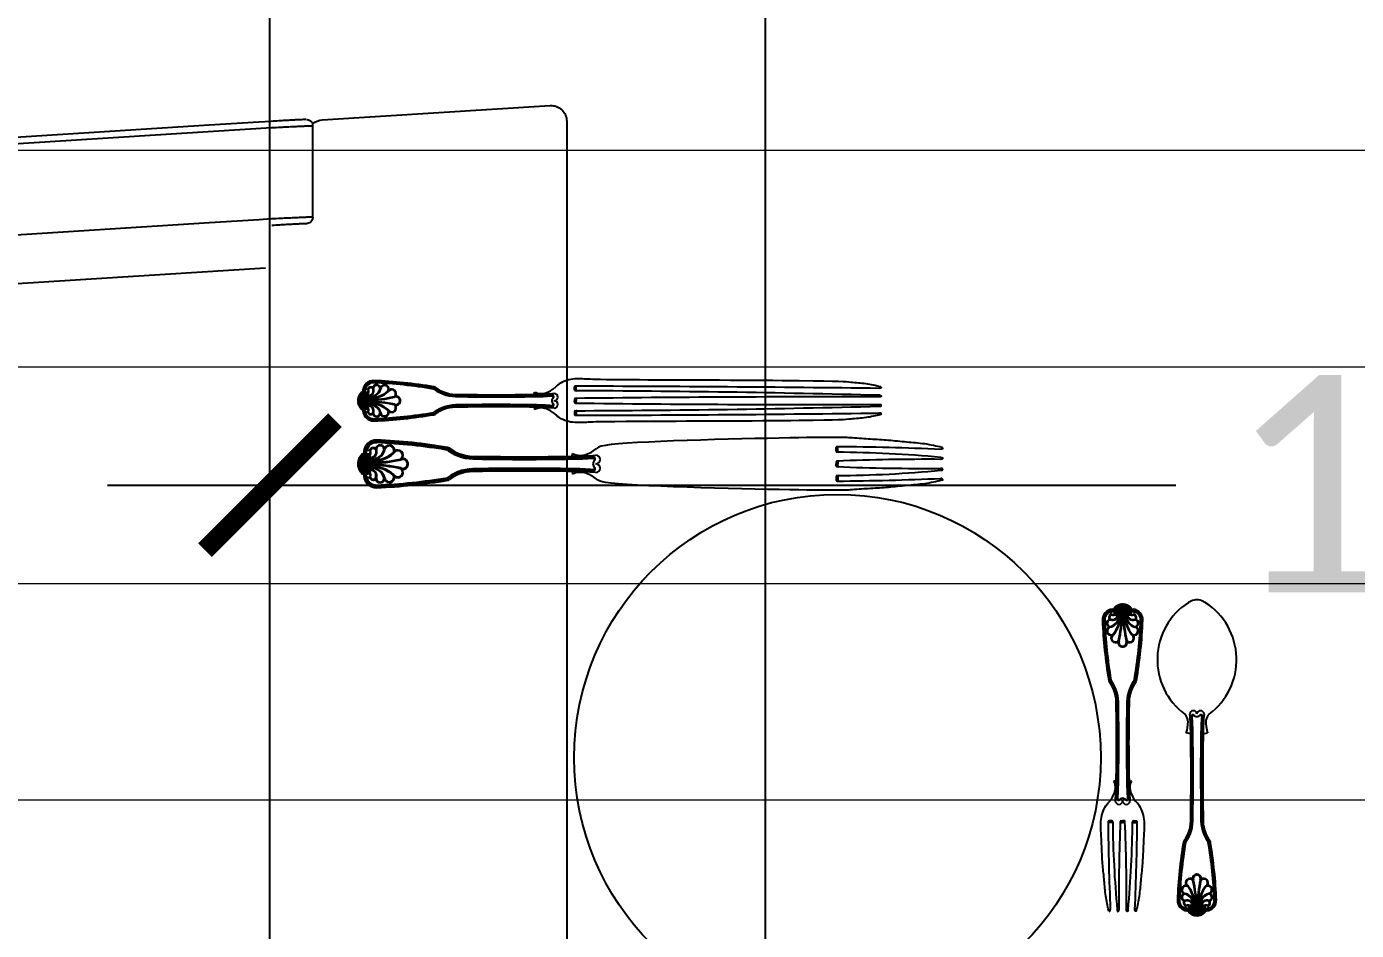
# Model space of a CAD drawing. Header units: millimetres. Extents: x -18512 to 101824, y -95768 to 52898.
# Drawn here: x 31699 to 32313, y -52513 to -52095 of the extents above; entities that cross this region are included whole.
import ezdxf

# ---------------------------------------------------------------- set-up
doc = ezdxf.new("R2010")
doc.units = ezdxf.units.MM
doc.header["$LTSCALE"] = 25
doc.header["$PDMODE"] = 3
doc.layers.get('0').update_dxf_attribs({"color": 254, "lineweight": 0})
doc.layers.get('Defpoints').update_dxf_attribs({"lineweight": 0})
doc.layers.add('1547 I-StB-p-00-GA$0$WD-FURNITURE', color=1, linetype='Continuous')
doc.layers.add('1547 I-StB-p-00-GA$0$WD-FURNITURE-DETAIL', color=126, linetype='Continuous')
doc.layers.add('I-WALL', color=2, linetype='Continuous', lineweight=9)
doc.layers.add('wood flooring', color=8, linetype='Continuous', lineweight=13)
doc.styles.add('FW_Calibri', font='calibri.ttf')
doc.dimstyles.new('1-50', dxfattribs={"dimscale": 50, "dimtxt": 2, "dimasz": 1.2, "dimexe": 1.25, "dimexo": 0.625, "dimtad": 1, "dimdec": 0, "dimtxsty": 'FW_Calibri', "dimblk": 'ARCHTICK', "dimcen": 2.5, "dimdle": 1.5, "dimadec": 0, "dimazin": 0, "dimtfac": 1, "dimtdec": 0, "dimtmove": 0, "dimatfit": 3, "dimfxl": 6, "dimfxlon": 1, "dimarcsym": 0})

# ---------------------------------------------------------------- blocks, each defined once
blk = doc.blocks.new('1547 I-StB-p-00-GA$0$chair')
at = {"layer": '1547 I-StB-p-00-GA$0$WD-FURNITURE'}
for p, q in [((-263.74, 74.61), (-278.03, -151.87)), ((-306.84, -178.79), (-358.89, -178.79)), ((-353.42, -179.16), (-353.42, -178.79)), ((-319.26, -179.16), (-319.26, -178.79)), ((-362.26, -184.13), (-370.44, -313.99)), ((-361.61, -323.4), (363.64, -323.39))]:
    blk.add_line(p, q, dxfattribs=at)
at = {"layer": '1547 I-StB-p-00-GA$0$WD-FURNITURE', "flags": 128}
for points in [[(-361.42, -154.95), (-360.98, -147.89), (-359.2, -119.61), (-352.06, -6.5), (-340.32, 179.79)], [(-336.77, 179.79), (-337.21, 172.72), (-339, 144.45), (-346.13, 31.34), (-357.89, -155.18)], [(-305.84, -155.18), (-305.39, -148.11), (-303.61, -119.83), (-296.48, -6.73), (-284.72, 179.79)], [(-358.89, -178.79), (-359.61, -178.71), (-359.8, -178.67)]]:
    blk.add_lwpolyline(points, dxfattribs=at)
at = {"layer": '1547 I-StB-p-00-GA$0$WD-FURNITURE'}
for centre, radius, start, end in [((-353.42, -184.69), 8.85, 137.9522, 176.39196), ((-306.84, -175.25), 3.54, 270.00206, 356.39575), ((-361.61, -314.55), 8.85, 176.39196, 270.0004)]:
    blk.add_arc(centre, radius, start, end, dxfattribs=at)
for points, knots in [([(-362.44, -174.8), (-362.45, -174.78), (-362.46, -174.68), (-362.44, -173.96), (-362.4, -172.6), (-362.32, -170.72), (-362.2, -168.39), (-362.06, -165.68), (-361.89, -162.66), (-361.68, -159.08), (-361.52, -156.45), (-361.42, -154.95)], [0, 0, 0, 0, 0.025798, 0.142664, 0.25953, 0.376395, 0.493305, 0.610216, 0.727313, 0.84441, 1, 1, 1, 1]), ([(-357.89, -155.18), (-357.98, -156.94), (-358.15, -160.01), (-358.36, -164.23), (-358.53, -167.76), (-358.67, -170.97), (-358.78, -173.7), (-358.87, -175.93), (-358.91, -177.55), (-358.92, -178.59), (-358.9, -178.72), (-358.89, -178.79)], [0, 0, 0, 0, 0.142554, 0.248331, 0.357164, 0.462792, 0.571472, 0.677072, 0.785729, 0.891335, 1, 1, 1, 1]), ([(-306.84, -178.79), (-306.85, -178.72), (-306.87, -178.6), (-306.86, -177.57), (-306.82, -175.95), (-306.73, -173.74), (-306.62, -171), (-306.48, -167.82), (-306.31, -164.26), (-306.1, -160.05), (-305.93, -156.94), (-305.84, -155.18)], [0, 0, 0, 0, 0.105606, 0.214271, 0.319871, 0.428528, 0.534156, 0.642836, 0.748613, 0.857447, 1, 1, 1, 1]), ([(-302.31, -155.4), (-302.4, -156.9), (-302.56, -159.52), (-302.77, -163.11), (-302.94, -166.12), (-303.09, -168.83), (-303.2, -171.16), (-303.28, -173.04), (-303.33, -174.43), (-303.34, -175.3), (-303.32, -175.41), (-303.3, -175.47)], [0, 0, 0, 0, 0.142603, 0.249927, 0.35725, 0.464402, 0.571553, 0.678665, 0.785775, 0.892887, 1, 1, 1, 1]), ([(-362.45, -175.21), (-362.45, -175.23), (-362.45, -175.32), (-362.44, -175.5), (-362.39, -175.89), (-362.25, -176.44), (-361.95, -177.1), (-361.41, -177.78), (-360.68, -178.37), (-360.09, -178.56), (-359.79, -178.65)], [0, 0, 0, 0, 0.031894, 0.193604, 0.305661, 0.40232, 0.533496, 0.682089, 0.844817, 1, 1, 1, 1])]:
    blk.add_open_spline(points, degree=3, knots=knots, dxfattribs=at)
blk = doc.blocks.new('_ArchTick')
at = {"color": 0, "linetype": 'ByBlock', "const_width": 0.15}
blk.add_lwpolyline([(-0.5, -0.5), (0.5, 0.5)], dxfattribs=at)
blk = doc.blocks.new('*D437')
at = {"layer": 'Defpoints', "color": 0, "transparency": 16777216}
for p in [(32040.38, -50068.12), (32040.38, -53568.12), (32040.38, -53568.12)]:
    blk.add_point(p, dxfattribs=at)
at = {"layer": 'I-WALL', "color": 0, "lineweight": -2, "transparency": 16777216}
for p, q in [((32040.38, -49993.12), (32040.38, -53643.12)), ((32040.38, -50068.12), (31977.88, -50068.12)), ((32040.38, -53568.12), (31977.88, -53568.12))]:
    blk.add_line(p, q, dxfattribs=at)
at = {"layer": 'I-WALL', "color": 0, "lineweight": -2, "transparency": 16777216, "xscale": 59.99999999999995, "yscale": 59.99999999999995, "zscale": 59.99999999999995}
for p, rotation in [((32040.38, -50068.12), 90), ((32040.38, -53568.12), 270)]:
    blk.add_blockref('_ArchTick', p, dxfattribs=dict(at, rotation=rotation))
at = {"layer": 'I-WALL', "color": 0, "transparency": 16777216, "insert": (31957.9, -51818.12), "char_height": 100, "attachment_point": 5, "rotation": 90, "style": 'FW_Calibri'}
blk.add_mtext('3500', dxfattribs=at)
blk = doc.blocks.new('*D438')
at = {"layer": 'Defpoints', "color": 0, "transparency": 16777216}
for p in [(33011.55, -52307.13), (31811.55, -52401.28), (33011.55, -52401.28)]:
    blk.add_point(p, dxfattribs=at)
at = {"layer": 'I-WALL', "color": 0, "lineweight": -2, "transparency": 16777216}
for p, q in [((31811.55, -52370.03), (31811.55, -52244.63)), ((33011.55, -52370.03), (33011.55, -52244.63)), ((31736.55, -52307.13), (32230.03, -52307.13)), ((33086.55, -52307.13), (32593.07, -52307.13))]:
    blk.add_line(p, q, dxfattribs=at)
at = {"layer": 'I-WALL', "color": 0, "lineweight": -2, "transparency": 16777216, "xscale": 59.99999999999995, "yscale": 59.99999999999995, "zscale": 59.99999999999995, "rotation": 180}
blk.add_blockref('_ArchTick', (31811.55, -52307.13), dxfattribs=at)
at = {"layer": 'I-WALL', "color": 0, "lineweight": -2, "transparency": 16777216, "xscale": 59.99999999999995, "yscale": 59.99999999999995, "zscale": 59.99999999999995}
blk.add_blockref('_ArchTick', (33011.55, -52307.13), dxfattribs=at)
at = {"layer": 'I-WALL', "color": 0, "transparency": 16777216, "insert": (32411.55, -52307.13), "char_height": 100, "attachment_point": 5, "style": 'FW_Calibri'}
blk.add_mtext('1200', dxfattribs=at)

msp = doc.modelspace()

# ---------------------------------------------------------------- hatches: boundary and pattern name
at = {"layer": 'wood flooring'}
h = msp.add_hatch(dxfattribs=at)
h.set_pattern_fill('_USER', color=256, scale=100, pattern_type=0)
h.set_pattern_definition([(360, (338285.01, 171947.46), (-2e-14, 100), [])])
h.paths.add_polyline_path([(33755.49, -49171.88), (31012.89, -49171.88), (31012.89, -49811.47), (31012.89, -62446.88), (32698.09, -62446.88), (32698.09, -63146.88), (33808.09, -63146.88)])

# ---------------------------------------------------------------- linework, layer by layer
at = {"layer": '1547 I-StB-p-00-GA$0$WD-FURNITURE'}
msp.add_lwpolyline([(31892.63, -50068.12), (32930.47, -50068.12, -0.414214), (33011.55, -50149.21), (33011.55, -53487.04, -0.414214), (32930.47, -53568.12), (31892.63, -53568.12, -0.414214), (31811.55, -53487.04), (31811.55, -50149.21, -0.414214)], format="xyb", close=True, dxfattribs=at)
at = {"layer": '1547 I-StB-p-00-GA$0$WD-FURNITURE-DETAIL'}
for p, q in [((31952.24, -52263.19), (31952.24, -52261.77)), ((31952.95, -52263.19), (31952.95, -52261.77)), ((31857.27, -52267.98), (31852.35, -52267.88)), ((31857.27, -52268.29), (31852.35, -52268.39)), ((31852.4, -52267.36), (31857.27, -52267.67)), ((31852.4, -52268.92), (31857.27, -52268.61)), ((31857.26, -52267.36), (31852.52, -52266.82)), ((31857.25, -52267.04), (31852.7, -52266.28)), ((31857.24, -52266.73), (31852.96, -52265.74)), ((31857.22, -52266.42), (31853.29, -52265.23)), ((31857.2, -52266.11), (31853.69, -52264.75)), ((31857.17, -52265.8), (31854.14, -52264.33)), ((31857.07, -52264.85), (31856.68, -52264.85)), ((31933.57, -52265.17), (31933.82, -52264.1)), ((31952.24, -52267.41), (31952.24, -52268.14)), ((31952.24, -52268.86), (31952.24, -52268.14)), ((31952.95, -52267.41), (31952.95, -52268.14)), ((31952.95, -52268.86), (31952.95, -52268.14)), ((31857.26, -52268.92), (31852.52, -52269.45)), ((31857.25, -52269.23), (31852.7, -52270)), ((31857.24, -52269.54), (31852.96, -52270.53)), ((31857.22, -52269.86), (31853.29, -52271.04)), ((31857.2, -52270.16), (31853.69, -52271.52)), ((31857.17, -52270.47), (31854.14, -52271.95)), ((31933.57, -52271.1), (31933.82, -52272.17)), ((31952.24, -52273.08), (31952.24, -52274.5)), ((31952.95, -52273.08), (31952.95, -52274.5)), ((31858.12, -52294.9), (31853.97, -52293.29)), ((31858.09, -52294.53), (31854.51, -52292.79)), ((31951.09, -52293.79), (31951.38, -52292.53)), ((32073.12, -52291.45), (32073.12, -52289.78)), ((32073.95, -52291.45), (32073.95, -52289.78)), ((31858.2, -52297.11), (31852.39, -52296.99)), ((31858.2, -52297.48), (31852.39, -52297.59)), ((31852.46, -52296.37), (31858.2, -52296.74)), ((31852.46, -52298.21), (31858.2, -52297.84)), ((31858.19, -52296.37), (31852.6, -52295.74)), ((31858.19, -52298.21), (31852.6, -52298.85)), ((31858.18, -52296), (31852.81, -52295.1)), ((31858.18, -52298.58), (31852.81, -52299.48)), ((31858.17, -52295.63), (31853.12, -52294.47)), ((31858.17, -52298.95), (31853.12, -52300.11)), ((31858.14, -52295.26), (31853.5, -52293.86)), ((31858.14, -52299.32), (31853.5, -52300.72)), ((31857.96, -52293.42), (31857.51, -52293.42)), ((32073.12, -52296.44), (32073.12, -52297.29)), ((32073.12, -52298.14), (32073.12, -52297.29)), ((32073.95, -52296.44), (32073.95, -52297.29)), ((32073.95, -52298.14), (32073.95, -52297.29)), ((31858.12, -52299.68), (31853.97, -52301.29)), ((31858.09, -52300.05), (31854.51, -52301.79)), ((31951.09, -52300.79), (31951.38, -52302.05)), ((32073.12, -52303.13), (32073.12, -52304.8)), ((32073.95, -52303.13), (32073.95, -52304.8)), ((32203.13, -52367.13), (32201.66, -52364.1)), ((32203.44, -52367.15), (32202.08, -52363.64)), ((32203.75, -52367.18), (32202.56, -52363.24)), ((32204.06, -52367.19), (32203.07, -52362.91)), ((32204.37, -52367.21), (32203.61, -52362.66)), ((32204.69, -52367.22), (32204.15, -52362.47)), ((32204.69, -52362.36), (32205, -52367.22)), ((32205.31, -52367.22), (32205.21, -52362.3)), ((32205.62, -52367.22), (32205.72, -52362.3)), ((32206.25, -52362.36), (32205.94, -52367.22)), ((32206.25, -52367.22), (32206.79, -52362.47)), ((32206.56, -52367.21), (32207.33, -52362.66)), ((32206.88, -52367.19), (32207.86, -52362.91)), ((32207.19, -52367.18), (32208.38, -52363.24)), ((32207.49, -52367.15), (32208.86, -52363.64)), ((32207.8, -52367.13), (32209.28, -52364.1)), ((32208.75, -52367.02), (32208.75, -52366.64)), ((32236.91, -52421.92), (32234.84, -52421.44)), ((32242.65, -52421.94), (32244.73, -52421.47)), ((32202.5, -52443.52), (32201.43, -52443.77)), ((32208.43, -52443.52), (32209.5, -52443.77)), ((32200.52, -52462.19), (32199.1, -52462.19)), ((32200.52, -52462.9), (32199.1, -52462.9)), ((32204.75, -52462.19), (32205.47, -52462.19)), ((32204.75, -52462.9), (32205.47, -52462.9)), ((32206.19, -52462.19), (32205.47, -52462.19)), ((32206.19, -52462.9), (32205.47, -52462.9)), ((32210.42, -52462.19), (32211.83, -52462.19)), ((32210.42, -52462.9), (32211.83, -52462.9)), ((32237.52, -52501.04), (32236.09, -52503.97)), ((32237.82, -52501.02), (32236.5, -52504.42)), ((32236.6, -52501.15), (32236.6, -52501.52)), ((32238.12, -52500.99), (32236.97, -52504.8)), ((32238.42, -52500.98), (32237.47, -52505.12)), ((32238.72, -52500.96), (32237.98, -52505.37)), ((32239.03, -52500.95), (32238.51, -52505.55)), ((32239.03, -52505.66), (32239.33, -52500.95)), ((32239.63, -52500.95), (32239.53, -52505.71)), ((32239.93, -52500.95), (32240.03, -52505.71)), ((32240.54, -52505.66), (32240.24, -52500.95)), ((32240.54, -52500.95), (32241.06, -52505.55)), ((32240.84, -52500.96), (32241.58, -52505.37)), ((32241.14, -52500.98), (32242.1, -52505.12)), ((32241.45, -52500.99), (32242.6, -52504.8)), ((32241.74, -52501.02), (32243.06, -52504.42)), ((32242.04, -52501.04), (32243.47, -52503.97))]:
    msp.add_line(p, q, dxfattribs=at)
for centre, radius in [((31856.26, -52263.54), 0.807), ((31856.26, -52272.73), 0.807), ((31857.01, -52291.87), 0.952), ((31857.01, -52302.71), 0.952), ((32073.71, -52432.99), 121.62), ((32200.87, -52366.21), 0.807), ((32210.07, -52366.21), 0.807), ((32235.33, -52501.93), 0.781), ((32244.23, -52501.93), 0.781)]:
    msp.add_circle(centre, radius, dxfattribs=at)
for centre, radius, start, end in [((31859.37, -52263.71), 4.9, 87.81295, 175.67093), ((31859.36, -52263.69), 4.36, 87.67986, 175.98062), ((31859.36, -52263.69), 3.85, 87.67986, 172.20689), ((31858.19, -52263.41), 1.62, 54.40564, 159.71409), ((31858.19, -52263.41), 1.31, 54.40564, 165.31334), ((31856.87, -52263.4), 2.42, 277.27627, 18.97501), ((31856.92, -52263.49), 2.64, 276.04073, 20.99903), ((31857.26, -52261.05), 5.37, 269.54374, 343.34123), ((31857.27, -52261.06), 5.67, 269.71012, 344.28767), ((31858.56, -52262.85), 0.637, 21.92291, 52.63444), ((31860.9, -52262.56), 1.82, 19.52396, 165.27709), ((31860.9, -52262.56), 1.51, 358.78424, 179.55904), ((31850.65, -52478.02), 218.36, 80.39252, 87.67127), ((31850.65, -52478.02), 218.87, 80.39252, 87.67127), ((31850.65, -52478.02), 219.38, 80.39252, 87.67127), ((31850.65, -52478.02), 219.38, 80.39252, 87.67127), ((31864.48, -52262.88), 2.08, 352.26248, 153.26726), ((31864.48, -52262.88), 1.77, 331.63335, 170.55921), ((31886.98, -52263.39), 1.19, 53.91929, 80.39252), ((31886.98, -52263.39), 1.69, 53.91929, 80.39252), ((31897.74, -52248.61), 17.1, 233.91929, 273.21721), ((31897.74, -52248.61), 16.59, 233.91929, 273.21721), ((31935.36, -52252.78), 12.19, 288.52334, 308.67995), ((31952.59, -52261.77), 0.354, 89.47736, 180), ((31919.54, -66413.45), 14152.07, 89.296597, 89.866154), ((31953.29, -52261.77), 0.344, 87.83621, 180.68135), ((31852.35, -52268.14), 0.256, 87.67085, 272.32915), ((31852.37, -52267.62), 0.264, 83.94764, 263.94764), ((31852.37, -52268.66), 0.264, 96.05236, 276.05236), ((31852.46, -52267.09), 0.275, 77.68238, 257.68238), ((31852.61, -52266.55), 0.286, 71.16419, 251.16419), ((31852.83, -52266.01), 0.296, 64.39486, 244.39486), ((31853.12, -52265.49), 0.305, 57.39634, 237.39634), ((31853.49, -52264.99), 0.312, 50.21947, 230.21947), ((31853.92, -52264.54), 0.312, 42.97141, 222.97141), ((31857.27, -52268.14), 4.93, 122.72018, 129.34778), ((31856.24, -52263.37), 1.75, 168.6831, 239.85785), ((31856.24, -52263.37), 1.23, 180.32672, 239.85785), ((31856, -52263.85), 1.21, 238.61747, 56.0831), ((31856.01, -52263.44), 1.06, 249.08378, 354.7865), ((31834.47, -52267.89), 22.8, 359.38551, 8.53825), ((31834.47, -52268.38), 22.8, 351.46175, 0.61449), ((31856.62, -52252.09), 14.96, 272.41077, 308.97297), ((31856.63, -52252.11), 15.26, 272.37637, 309.23786), ((31855.52, -52205.45), 62.24, 271.6084, 282.37674), ((31855.56, -52205.79), 62.21, 271.57743, 282.51708), ((31855.56, -52330.49), 62.22, 77.48339, 88.4221), ((31855.52, -52330.82), 62.24, 77.62326, 88.3916), ((31867.82, -52264.82), 1.77, 306.21356, 149.93084), ((31867.82, -52264.82), 2.08, 322.8986, 127.59919), ((31869.78, -52268.14), 1.77, 270, 114.56935), ((31869.78, -52268.14), 1.77, 245.43065, 90), ((31869.78, -52268.14), 2.08, 270, 98.23531), ((31869.78, -52268.14), 2.08, 261.76469, 90), ((31886.98, -52263.39), 0.678, 53.91929, 80.39252), ((31897.74, -52248.61), 17.6, 233.91929, 273.21721), ((31916.12, -51430.86), 835.51, 268.80214, 271.19786), ((31916.12, -51430.84), 834.52, 268.80197, 271.19803), ((31916.12, -51430.85), 835.01, 268.80205, 271.19795), ((31933.45, -52159.88), 105.29, 270.06408, 275.14105), ((31933.45, -52159.88), 105.8, 270.06408, 274.55624), ((31933.45, -52159.88), 106.31, 270.06408, 274.53015), ((31936.79, -52258.45), 6.38, 242.31309, 292.55963), ((31943.61, -52268.11), 1.82, 130.78539, 180.76087), ((31943.61, -52268.16), 1.82, 179.23913, 229.21461), ((31943.61, -52268.16), 1.82, 179.23913, 229.21461), ((31941.8, -52266.5), 0.645, 336.40917, 85.97071), ((31941.84, -52266.16), 0.817, 315.54419, 88.5176), ((31942.89, -52266.44), 1.69, 270, 90), ((31942.89, -52269.83), 1.69, 270, 90), ((31952.59, -52263.19), 0.354, 180, 269.27156), ((31952.59, -52267.41), 0.354, 92.45285, 180), ((32071.94, -62219.5), 9953.15, 89.877202, 90.687135), ((31934.01, -58274.34), 6010.82, 88.481742, 89.822934), ((31953.32, -52263.18), 0.368, 180.91883, 267.04538), ((31953.36, -52267.44), 0.413, 100.3988, 176.75405), ((31852.46, -52269.19), 0.275, 102.31762, 282.31762), ((31852.61, -52269.73), 0.286, 108.83581, 288.83581), ((31852.83, -52270.26), 0.296, 115.60514, 295.60514), ((31853.12, -52270.79), 0.305, 122.60366, 302.60366), ((31853.49, -52271.28), 0.312, 129.78053, 309.78053), ((31853.92, -52271.74), 0.312, 137.02859, 317.02859), ((31857.27, -52268.14), 4.93, 230.65222, 237.27982), ((31856.24, -52272.9), 1.75, 120.14215, 191.3169), ((31859.37, -52272.56), 4.9, 184.32907, 272.18705), ((31856.24, -52272.9), 1.23, 120.14215, 191.77564), ((31859.36, -52272.59), 4.36, 184.01938, 272.32014), ((31856, -52272.42), 1.21, 303.9169, 121.38253), ((31859.36, -52272.59), 3.85, 187.79311, 272.32014), ((31856.01, -52272.83), 1.06, 5.2135, 110.91622), ((31858.19, -52272.87), 1.62, 200.28591, 305.59436), ((31858.19, -52272.87), 1.62, 200.28591, 305.59436), ((31858.1, -52272.95), 1.2, 192.06484, 324.41466), ((31858.19, -52272.87), 1.31, 194.68666, 305.59436), ((31856.94, -52272.78), 2.31, 338.00955, 84.19244), ((31856.93, -52272.78), 2.63, 338.89212, 84.19945), ((31856.63, -52284.16), 15.26, 50.76214, 87.60478), ((31856.62, -52284.18), 14.96, 51.02703, 87.53361), ((31857.27, -52275.22), 5.67, 15.71233, 90.00346), ((31857.26, -52275.22), 5.37, 16.65877, 89.96008), ((31858.56, -52273.42), 0.637, 307.36556, 338.07709), ((31860.9, -52273.72), 1.82, 194.72291, 340.47604), ((31860.9, -52273.72), 1.82, 194.72291, 340.47604), ((31860.9, -52273.72), 1.51, 180.44096, 1.21576), ((31860.9, -52273.72), 1.51, 180.44096, 1.21576), ((31850.65, -52058.26), 218.36, 272.32873, 279.60748), ((31850.65, -52058.26), 218.87, 272.32873, 279.60748), ((31850.65, -52058.26), 219.38, 272.32873, 279.60748), ((31850.65, -52058.26), 219.38, 272.32873, 279.60748), ((31864.48, -52273.39), 2.08, 206.73274, 7.73752), ((31864.48, -52273.39), 2.08, 206.73274, 7.73752), ((31864.48, -52273.39), 1.77, 189.44079, 28.36665), ((31864.48, -52273.39), 1.77, 189.44079, 28.36665), ((31867.82, -52271.46), 1.77, 210.06916, 53.78644), ((31867.82, -52271.46), 2.08, 232.40081, 37.1014), ((31886.98, -52272.89), 0.678, 279.60748, 306.08071), ((31886.98, -52272.89), 1.19, 279.60748, 306.08071), ((31886.98, -52272.89), 1.69, 279.60748, 306.08071), ((31897.74, -52287.66), 17.6, 86.78279, 126.08071), ((31897.74, -52287.66), 17.1, 86.78279, 126.08071), ((31897.74, -52287.66), 16.59, 86.78279, 126.08071), ((31916.21, -53105.42), 835.51, 88.80835, 91.20408), ((31916.21, -53105.43), 835.01, 88.80826, 91.20416), ((31916.21, -53105.44), 834.52, 88.80818, 91.20425), ((31933.45, -52376.39), 106.31, 85.46985, 89.93592), ((31933.45, -52376.39), 106.31, 85.46985, 89.93592), ((31933.45, -52376.39), 105.8, 85.44376, 89.93592), ((31933.45, -52376.39), 105.29, 84.85895, 89.93592), ((31936.79, -52277.82), 6.38, 67.44037, 117.68691), ((31935.36, -52283.49), 12.19, 51.32005, 71.47666), ((31941.8, -52269.77), 0.645, 274.02929, 23.59083), ((31941.84, -52270.11), 0.817, 271.4824, 44.45581), ((31952.59, -52268.86), 0.354, 180, 267.54715), ((31952.59, -52273.08), 0.354, 90.72844, 180), ((31952.59, -52274.5), 0.354, 180, 270.52264), ((32071.94, -42316.78), 9953.15, 269.312865, 270.122798), ((31934.01, -46261.94), 6010.82, 270.177066, 271.518258), ((31919.54, -38122.82), 14152.07, 270.133846, 270.703403), ((31953.36, -52268.84), 0.413, 183.24595, 259.6012), ((31953.32, -52273.09), 0.368, 92.95462, 179.08117), ((31953.29, -52274.5), 0.344, 179.31865, 272.16379), ((31860.68, -52292.07), 5.78, 87.81295, 175.67093), ((31860.67, -52292.04), 5.15, 87.67986, 175.98062), ((31850.39, -52544.9), 258.22, 80.39252, 87.67127), ((31850.39, -52544.9), 258.82, 80.39252, 87.67127), ((31850.39, -52544.9), 258.82, 80.39252, 87.67127), ((31853.74, -52293.58), 0.368, 50.21947, 230.21947), ((31854.24, -52293.04), 0.368, 42.97141, 222.97141), ((31858.2, -52297.29), 5.81, 122.72018, 129.34778), ((31856.99, -52291.67), 2.07, 168.6831, 239.85785), ((31856.99, -52291.67), 1.45, 180.32672, 239.85785), ((31856.7, -52292.24), 1.43, 238.61747, 56.0831), ((31860.67, -52292.04), 4.55, 87.67986, 172.20689), ((31856.71, -52291.75), 1.26, 249.08378, 354.7865), ((31859.29, -52291.71), 1.91, 54.40564, 159.71409), ((31859.29, -52291.71), 1.54, 54.40564, 165.31334), ((31831.3, -52297), 26.9, 359.38551, 8.53825), ((31857.73, -52291.7), 2.85, 277.27627, 18.97501), ((31857.79, -52291.81), 3.11, 276.04072, 20.99903), ((31858.2, -52288.93), 6.33, 269.54374, 343.34123), ((31858.2, -52288.94), 6.69, 269.71012, 344.28767), ((31857.44, -52278.36), 17.66, 272.41077, 308.97297), ((31857.45, -52278.38), 18, 272.37637, 309.23786), ((31859.73, -52291.06), 0.751, 21.92291, 52.63444), ((31862.48, -52290.71), 2.15, 19.52396, 165.27709), ((31862.48, -52290.71), 1.78, 358.78424, 179.55904), ((31850.39, -52544.9), 257.62, 80.39252, 87.67127), ((31866.7, -52291.09), 2.46, 352.26248, 153.26726), ((31866.7, -52291.09), 2.09, 331.63335, 170.55921), ((31870.64, -52293.37), 2.09, 306.21356, 149.93084), ((31870.64, -52293.37), 2.46, 322.8986, 127.59919), ((31893.25, -52291.69), 0.799, 53.91929, 80.39252), ((31893.25, -52291.69), 1.4, 53.91929, 80.39252), ((31893.25, -52291.69), 2, 53.91929, 80.39252), ((31905.95, -52274.25), 20.77, 233.91929, 273.21721), ((31905.95, -52274.25), 20.17, 233.91929, 273.21721), ((31905.95, -52274.25), 19.57, 233.91929, 273.21721), ((31950.95, -52169.58), 124.22, 270.06408, 275.14104), ((31954.88, -52285.86), 7.53, 242.31309, 292.55963), ((31953.2, -52279.18), 14.39, 288.52334, 308.67995), ((31962.08, -52295.29), 2, 270, 90), ((32073.53, -52289.78), 0.417, 89.47736, 180), ((32073.53, -52291.45), 0.417, 180, 269.27156), ((32067.16, -52886.53), 594.7, 84.75533, 89.38699), ((32062.25, -53686.16), 1396.84, 87.56792, 89.53707), ((32074.36, -52289.78), 0.406, 87.83621, 180.68135), ((32074.38, -52291.45), 0.434, 180.91883, 267.04538), ((31852.39, -52297.29), 0.303, 87.67085, 272.32915), ((31852.43, -52296.68), 0.311, 83.94764, 263.94764), ((31852.43, -52297.9), 0.311, 96.05236, 276.05236), ((31852.53, -52296.05), 0.324, 77.68238, 257.68238), ((31852.53, -52298.53), 0.324, 102.31762, 282.31762), ((31852.71, -52295.42), 0.337, 71.16419, 251.16419), ((31852.71, -52299.16), 0.337, 108.83581, 288.83581), ((31852.97, -52294.78), 0.35, 64.39486, 244.39486), ((31853.31, -52294.16), 0.36, 57.39634, 237.39634), ((31831.3, -52297.58), 26.9, 351.46175, 0.61449), ((31856.14, -52223.34), 73.43, 271.6084, 282.37674), ((31856.18, -52223.73), 73.4, 271.57743, 282.51708), ((31856.18, -52370.85), 73.41, 77.48339, 88.4221), ((31856.14, -52371.24), 73.43, 77.62326, 88.3916), ((31857.45, -52316.2), 18, 50.76214, 87.60478), ((31857.44, -52316.22), 17.66, 51.02703, 87.53361), ((31858.2, -52305.64), 6.69, 15.71233, 90.00345), ((31858.2, -52305.65), 6.33, 16.65877, 89.96008), ((31872.96, -52297.29), 2.09, 270, 114.56935), ((31872.96, -52297.29), 2.09, 245.43065, 90), ((31872.96, -52297.29), 2.46, 270, 98.23531), ((31872.96, -52297.29), 2.46, 261.76469, 90), ((31929.07, -51167.45), 1127.76, 268.88011, 271.11989), ((31929.18, -53427.13), 1127.76, 88.88592, 91.1257), ((31929.07, -51167.45), 1127.16, 268.88007, 271.11993), ((31929.07, -51167.45), 1126.56, 268.88003, 271.11997), ((31950.95, -52169.58), 124.82, 270.06408, 274.55624), ((31950.95, -52169.58), 125.42, 270.06408, 274.53015), ((31962.93, -52297.26), 2.15, 130.78539, 180.76087), ((31962.93, -52297.32), 2.15, 179.23913, 229.21461), ((31962.93, -52297.32), 2.15, 179.23913, 229.21461), ((31960.8, -52295.36), 0.76, 336.40917, 85.97071), ((31960.8, -52299.22), 0.76, 274.02929, 23.59083), ((31960.84, -52294.96), 0.964, 315.54419, 88.51759), ((31960.84, -52299.62), 0.964, 271.4824, 44.45581), ((31962.08, -52299.29), 2, 270, 90), ((32073.53, -52296.44), 0.417, 92.45285, 180), ((32073.53, -52298.14), 0.417, 180, 267.54715), ((32114.25, -53277.96), 982.78, 89.57561, 92.37531), ((32114.25, -51316.62), 982.78, 267.62469, 270.42439), ((32074.44, -52296.47), 0.487, 100.39879, 176.75405), ((32074.44, -52298.12), 0.487, 183.24595, 259.6012), ((31852.97, -52299.8), 0.35, 115.60514, 295.60514), ((31853.31, -52300.42), 0.36, 122.60366, 302.60366), ((31853.74, -52301), 0.368, 129.78053, 309.78053), ((31854.24, -52301.54), 0.368, 137.02859, 317.02859), ((31858.2, -52297.29), 5.81, 230.65221, 237.27982), ((31856.99, -52302.91), 2.07, 120.14215, 191.3169), ((31860.68, -52302.51), 5.78, 184.32907, 272.18705), ((31856.99, -52302.91), 1.45, 120.14215, 191.77564), ((31860.67, -52302.54), 5.15, 184.01938, 272.32014), ((31856.7, -52302.34), 1.43, 303.9169, 121.38253), ((31860.67, -52302.54), 4.55, 187.79311, 272.32014), ((31856.71, -52302.83), 1.26, 5.2135, 110.91622), ((31859.29, -52302.87), 1.91, 200.28591, 305.59435), ((31859.29, -52302.87), 1.91, 200.28591, 305.59435), ((31859.18, -52302.96), 1.42, 192.06484, 324.41466), ((31859.29, -52302.87), 1.54, 194.68666, 305.59435), ((31857.81, -52302.77), 2.73, 338.00955, 84.19244), ((31857.8, -52302.77), 3.1, 338.89212, 84.19945), ((31859.73, -52303.52), 0.751, 307.36555, 338.07709), ((31862.48, -52303.88), 2.15, 194.72291, 340.47604), ((31862.48, -52303.88), 2.15, 194.72291, 340.47604), ((31862.48, -52303.88), 1.78, 180.44096, 1.21576), ((31862.48, -52303.88), 1.78, 180.44096, 1.21576), ((31850.39, -52049.68), 257.62, 272.32873, 279.60748), ((31850.39, -52049.68), 258.22, 272.32873, 279.60748), ((31850.39, -52049.68), 258.82, 272.32873, 279.60748), ((31850.39, -52049.68), 258.82, 272.32873, 279.60748), ((31866.7, -52303.49), 2.46, 206.73274, 7.73752), ((31866.7, -52303.49), 2.46, 206.73274, 7.73752), ((31866.7, -52303.49), 2.09, 189.44079, 28.36665), ((31866.7, -52303.49), 2.09, 189.44079, 28.36665), ((31870.64, -52301.21), 2.09, 210.06916, 53.78643), ((31870.64, -52301.21), 2.46, 232.40081, 37.1014), ((31893.25, -52302.9), 0.799, 279.60748, 306.0807), ((31893.25, -52302.9), 1.4, 279.60748, 306.0807), ((31893.25, -52302.9), 2, 279.60748, 306.0807), ((31905.95, -52320.33), 20.77, 86.78278, 126.0807), ((31905.95, -52320.33), 20.17, 86.78278, 126.0807), ((31905.95, -52320.33), 19.57, 86.78278, 126.0807), ((31929.18, -53427.13), 1127.16, 88.88588, 91.12574), ((31929.18, -53427.14), 1126.56, 88.88584, 91.12578), ((31950.95, -52425.01), 125.42, 85.46985, 89.93592), ((31950.95, -52425.01), 125.42, 85.46985, 89.93592), ((31950.95, -52425.01), 124.82, 85.44376, 89.93592), ((31950.95, -52425.01), 124.22, 84.85895, 89.93592), ((31954.88, -52308.72), 7.53, 67.44037, 117.68691), ((31953.2, -52315.41), 14.39, 51.32005, 71.47666), ((32073.53, -52303.13), 0.417, 90.72844, 180), ((32073.53, -52304.8), 0.417, 180, 270.52264), ((32067.16, -51708.05), 594.7, 270.61301, 275.24467), ((32062.25, -50908.43), 1396.84, 270.46292, 272.43207), ((32074.38, -52303.14), 0.434, 92.95462, 179.08117), ((32074.36, -52304.8), 0.406, 179.31865, 272.16379), ((32240.56, -52368.81), 8.83, 95.04848, 130.19125), ((32239.78, -52365.96), 5.94, 59.53748, 90), ((32239.01, -52368.81), 8.83, 56.80202, 64.58597), ((32201.04, -52369.33), 4.9, 94.32907, 182.18705), ((32201.02, -52369.32), 4.36, 94.01938, 182.32014), ((32201.02, -52369.32), 3.85, 97.79311, 182.32014), ((32200.74, -52368.14), 1.62, 110.28591, 215.59436), ((32200.74, -52368.14), 1.62, 110.28591, 215.59436), ((32200.74, -52368.14), 1.31, 104.68666, 215.59436), ((32200.66, -52368.06), 1.2, 102.06484, 234.41466), ((32201.18, -52365.95), 1.21, 213.9169, 31.38253), ((32200.7, -52366.2), 1.75, 30.14215, 101.3169), ((32200.7, -52366.2), 1.23, 30.14215, 101.77564), ((32200.77, -52365.96), 1.06, 275.2135, 20.91622), ((32205.47, -52367.22), 4.93, 140.65222, 147.27982), ((32201.87, -52363.87), 0.312, 47.02859, 227.02859), ((32205.22, -52344.43), 22.8, 261.46175, 270.61449), ((32202.32, -52363.44), 0.312, 39.78053, 219.78053), ((32202.82, -52363.08), 0.305, 32.60366, 212.60366), ((32203.34, -52362.79), 0.296, 25.60514, 205.60514), ((32203.88, -52362.57), 0.286, 18.83581, 198.83581), ((32204.42, -52362.41), 0.275, 12.31762, 192.31762), ((32204.95, -52362.33), 0.264, 6.05236, 186.05236), ((32205.47, -52362.3), 0.256, 357.67085, 182.32915), ((32205.71, -52344.43), 22.8, 269.38551, 278.53825), ((32205.99, -52362.33), 0.264, 353.94764, 173.94764), ((32206.52, -52362.41), 0.275, 347.68238, 167.68238), ((32207.06, -52362.57), 0.286, 341.16419, 161.16419), ((32207.59, -52362.79), 0.296, 334.39486, 154.39486), ((32208.12, -52363.08), 0.305, 327.39634, 147.39634), ((32208.62, -52363.44), 0.312, 320.21947, 140.21947), ((32209.75, -52365.95), 1.21, 148.61747, 326.0831), ((32210.23, -52366.2), 1.75, 78.6831, 149.85785), ((32209.07, -52363.87), 0.312, 312.97141, 132.97141), ((32210.16, -52365.96), 1.06, 159.08378, 264.7865), ((32210.23, -52366.2), 1.23, 90.32672, 149.85785), ((32205.47, -52367.22), 4.93, 32.72018, 39.34778), ((32209.92, -52369.32), 4.36, 357.67986, 85.98062), ((32209.89, -52369.33), 4.9, 357.81295, 85.67093), ((32209.92, -52369.32), 3.85, 357.67986, 82.20689), ((32210.2, -52368.14), 1.31, 324.40564, 75.31334), ((32210.2, -52368.14), 1.62, 324.40564, 69.71409), ((32252.81, -52387.67), 31.32, 122.94459, 233.39314), ((32226.76, -52387.67), 31.32, 306.60686, 57.05541), ((32415.35, -52360.6), 219.38, 182.32873, 189.60748), ((32415.35, -52360.6), 219.38, 182.32873, 189.60748), ((32415.35, -52360.6), 218.87, 182.32873, 189.60748), ((32415.35, -52360.6), 218.36, 182.32873, 189.60748), ((32199.89, -52370.85), 1.82, 104.72291, 250.47604), ((32199.89, -52370.85), 1.82, 104.72291, 250.47604), ((32200.22, -52374.43), 2.08, 116.73274, 277.73752), ((32200.22, -52374.43), 2.08, 116.73274, 277.73752), ((32199.89, -52370.85), 1.51, 90.44096, 271.21576), ((32199.89, -52370.85), 1.51, 90.44096, 271.21576), ((32200.22, -52374.43), 1.77, 99.44079, 298.36665), ((32200.22, -52374.43), 1.77, 99.44079, 298.36665), ((32200.18, -52368.52), 0.637, 217.36556, 248.07709), ((32200.82, -52366.89), 2.63, 248.89212, 354.19945), ((32198.39, -52367.22), 5.67, 285.71233, 0.00346), ((32198.38, -52367.22), 5.37, 286.65877, 359.96008), ((32200.83, -52366.89), 2.31, 248.00955, 354.19244), ((32189.42, -52366.58), 14.96, 321.02703, 357.53361), ((32189.44, -52366.58), 15.26, 320.76214, 357.60478), ((32142.78, -52365.48), 62.24, 347.62326, 358.3916), ((32143.12, -52365.51), 62.22, 347.48339, 358.4221), ((32267.82, -52365.51), 62.21, 181.57743, 192.51708), ((32268.15, -52365.48), 62.24, 181.6084, 192.37674), ((32221.49, -52366.58), 15.26, 182.37637, 219.23786), ((32221.51, -52366.58), 14.96, 182.41077, 218.97297), ((32212.55, -52367.22), 5.67, 179.71012, 254.28767), ((32212.56, -52367.22), 5.37, 179.54374, 253.34123), ((32210.12, -52366.88), 2.64, 186.04073, 290.99903), ((32210.2, -52366.82), 2.42, 187.27627, 288.97501), ((32210.72, -52374.43), 1.77, 241.63335, 80.55921), ((32210.72, -52374.43), 2.08, 262.26248, 63.26726), ((31995.59, -52360.6), 218.36, 350.39252, 357.67127), ((32210.75, -52368.52), 0.637, 291.92291, 322.63444), ((32211.05, -52370.85), 1.51, 268.78424, 89.55904), ((31995.59, -52360.6), 218.87, 350.39252, 357.67127), ((32211.05, -52370.85), 1.82, 289.52396, 75.27709), ((31995.59, -52360.6), 219.38, 350.39252, 357.67127), ((31995.59, -52360.6), 219.38, 350.39252, 357.67127), ((32202.15, -52377.77), 2.08, 142.40081, 307.1014), ((32202.15, -52377.77), 1.77, 120.06916, 323.78644), ((32205.47, -52379.73), 1.77, 180, 24.56935), ((32205.47, -52379.73), 1.77, 155.43065, 0), ((32208.79, -52377.77), 1.77, 216.21356, 59.93084), ((32208.79, -52377.77), 2.08, 232.8986, 37.59919), ((32205.47, -52379.73), 2.08, 180, 8.23531), ((32205.47, -52379.73), 2.08, 171.76469, 0), ((32200.72, -52396.93), 1.69, 189.60748, 216.08071), ((32200.72, -52396.93), 1.19, 189.60748, 216.08071), ((32185.94, -52407.7), 17.1, 356.78279, 36.08071), ((32200.72, -52396.93), 0.678, 189.60748, 216.08071), ((32185.94, -52407.7), 17.6, 356.78279, 36.08071), ((32224.99, -52407.7), 17.6, 143.91929, 183.21721), ((32224.99, -52407.7), 17.1, 143.91929, 183.21721), ((32210.22, -52396.93), 0.678, 323.91929, 350.39252), ((32210.22, -52396.93), 1.19, 323.91929, 350.39252), ((32210.22, -52396.93), 1.69, 323.91929, 350.39252), ((32185.94, -52407.7), 16.59, 356.78279, 36.08071), ((32224.99, -52407.7), 16.59, 143.91929, 183.21721), ((31368.17, -52426.17), 834.52, 358.80818, 1.20425), ((31368.18, -52426.17), 835.01, 358.80826, 1.20416), ((31368.19, -52426.17), 835.51, 358.80835, 1.20408), ((33042.75, -52426.08), 835.51, 178.80214, 181.19786), ((33042.76, -52426.08), 835.01, 178.80205, 181.19795), ((33042.77, -52426.08), 834.52, 178.80197, 181.19803), ((32230.4, -52416.54), 5.28, 359.46993, 44.97571), ((32238.14, -52412.9), 1.64, 0, 180), ((32134.99, -52422.03), 101.92, 0.06408, 5.14105), ((32237.87, -52413.92), 0.791, 45.54419, 178.5176), ((32134.99, -52422.03), 102.42, 0.06408, 4.55624), ((32238.2, -52413.95), 0.624, 66.40917, 175.97071), ((32134.99, -52422.03), 102.91, 0.06408, 4.53015), ((32239.76, -52412.2), 1.76, 220.78539, 270.76087), ((32241.42, -52412.9), 1.64, 0, 180), ((32239.81, -52412.2), 1.76, 269.23913, 319.21461), ((32239.81, -52412.2), 1.76, 269.23913, 319.21461), ((32241.37, -52413.95), 0.624, 4.02929, 113.59083), ((32241.69, -52413.92), 0.791, 1.4824, 134.45581), ((32344.57, -52422.03), 102.91, 175.46985, 179.93592), ((32344.57, -52422.03), 102.91, 175.46985, 179.93592), ((32344.57, -52422.03), 102.42, 175.44376, 179.93592), ((32344.57, -52422.03), 101.92, 174.85895, 179.93592), ((32258.35, -52416.7), 14.43, 176.0986, 199.28717), ((32249.17, -52416.54), 5.28, 135.02429, 171.02481), ((32221.25, -52416.59), 14.43, 340.37615, 0.61199), ((31163.33, -52441.39), 1073.76, 358.96086, 1.03914), ((31163.33, -52441.39), 1074.25, 358.96086, 1.03914), ((31163.33, -52441.39), 1074.74, 358.96086, 1.03914), ((33316.23, -52441.29), 1074.74, 178.96625, 181.04453), ((33316.23, -52441.29), 1074.25, 178.96625, 181.04453), ((33316.23, -52441.29), 1073.76, 178.96625, 181.04453), ((32195.78, -52446.74), 6.38, 337.44037, 27.68691), ((32097.21, -52443.41), 105.29, 354.85895, 359.93592), ((32097.21, -52443.41), 105.8, 355.44376, 359.93592), ((32097.21, -52443.41), 106.31, 355.46985, 359.93592), ((32097.21, -52443.41), 106.31, 355.46985, 359.93592), ((32313.72, -52443.41), 106.31, 180.06408, 184.53015), ((32313.72, -52443.41), 105.8, 180.06408, 184.55624), ((32313.72, -52443.41), 105.29, 180.06408, 185.14105), ((32215.16, -52446.74), 6.38, 152.31309, 202.55963), ((32190.11, -52445.32), 12.19, 321.32005, 341.47666), ((32203.77, -52452.84), 1.69, 180, 0), ((32203.49, -52451.79), 0.817, 181.4824, 314.45581), ((32203.83, -52451.76), 0.645, 184.02929, 293.59083), ((32205.44, -52453.56), 1.82, 89.23913, 139.21461), ((32205.44, -52453.56), 1.82, 89.23913, 139.21461), ((32205.49, -52453.56), 1.82, 40.78539, 90.76087), ((32207.16, -52452.84), 1.69, 180, 0), ((32207.11, -52451.76), 0.645, 246.40917, 355.97071), ((32207.44, -52451.79), 0.817, 225.54419, 358.5176), ((32220.82, -52445.32), 12.19, 198.52334, 218.67995), ((32199.1, -52462.55), 0.354, 90, 180.52264), ((33382.7, -52452.99), 1183.99, 180.46292, 182.43208), ((32199.1, -52463.25), 0.344, 89.31865, 182.16379), ((32200.52, -52462.55), 0.354, 0.72844, 90), ((32200.51, -52463.27), 0.368, 2.95462, 89.08117), ((32704.92, -52457.15), 504.08, 180.61301, 185.24467), ((33036.7, -52497.06), 833.02, 177.62469, 180.42439), ((32204.77, -52463.31), 0.413, 93.24595, 169.6012), ((32204.75, -52462.55), 0.354, 90, 177.54715), ((32206.19, -52462.55), 0.354, 2.45285, 90), ((32206.17, -52463.31), 0.413, 10.3988, 86.75405), ((31374.24, -52497.06), 833.02, 359.57561, 2.37531), ((31706.01, -52457.15), 504.08, 354.75533, 359.38699), ((32210.42, -52463.27), 0.368, 90.91883, 177.04538), ((32210.42, -52462.55), 0.354, 90, 179.27156), ((31028.24, -52452.99), 1183.99, 357.56792, 359.53708), ((32211.83, -52462.55), 0.354, 359.47736, 90), ((32211.84, -52463.25), 0.344, 357.83621, 90.68135), ((32220.88, -52461.77), 16.06, 323.91929, 3.21721), ((32220.88, -52461.77), 16.55, 323.91929, 3.21721), ((32220.88, -52461.77), 17.04, 323.91929, 3.21721), ((32258.68, -52461.77), 17.04, 176.78279, 216.08071), ((32258.68, -52461.77), 16.55, 176.78279, 216.08071), ((32258.68, -52461.77), 16.06, 176.78279, 216.08071), ((32235.18, -52472.19), 1.64, 143.91929, 170.39252), ((32244.38, -52472.19), 1.64, 9.60748, 36.08071), ((32442.95, -52507.36), 212.37, 170.39252, 177.67127), ((32442.95, -52507.36), 212.37, 170.39252, 177.67127), ((32442.95, -52507.36), 211.87, 170.39252, 177.67127), ((32442.95, -52507.36), 211.38, 170.39252, 177.67127), ((32235.18, -52472.19), 1.15, 143.91929, 170.39252), ((32235.18, -52472.19), 0.656, 143.91929, 170.39252), ((32244.38, -52472.19), 0.656, 9.60748, 36.08071), ((32036.61, -52507.36), 211.38, 2.32873, 9.60748), ((32244.38, -52472.19), 1.15, 9.60748, 36.08071), ((32036.61, -52507.36), 211.87, 2.32873, 9.60748), ((32036.61, -52507.36), 212.37, 2.32873, 9.60748), ((32036.61, -52507.36), 212.37, 2.32873, 9.60748), ((32236.57, -52490.74), 2.02, 52.8986, 217.59919), ((32236.57, -52490.74), 1.72, 36.21356, 239.93084), ((32239.78, -52488.84), 2.02, 0, 188.23531), ((32239.78, -52488.84), 2.02, 351.76469, 180), ((32179.1, -52502.64), 60.25, 1.6084, 12.37674), ((32239.78, -52488.84), 1.72, 0, 204.56935), ((32239.78, -52488.84), 1.72, 335.43065, 180), ((32179.43, -52502.61), 60.23, 1.57743, 12.51708), ((32300.14, -52502.61), 60.23, 167.48339, 178.4221), ((32300.46, -52502.64), 60.25, 167.62326, 178.3916), ((32243, -52490.74), 1.72, 300.06916, 143.78644), ((32243, -52490.74), 2.02, 322.40081, 127.1014), ((32234.38, -52497.44), 1.77, 109.52396, 255.27709), ((32234.7, -52493.97), 2.02, 82.26248, 243.26726), ((32234.38, -52497.44), 1.46, 88.78424, 269.55904), ((32234.7, -52493.97), 1.72, 61.63335, 260.55921), ((32232.92, -52500.95), 5.2, 359.54374, 73.34123), ((32232.93, -52500.95), 5.49, 359.71012, 74.28767), ((32224.25, -52501.57), 14.49, 2.41077, 38.97297), ((32224.27, -52501.57), 14.77, 2.37637, 39.23786), ((32255.3, -52501.57), 14.77, 140.76214, 177.60478), ((32255.31, -52501.57), 14.49, 141.02703, 177.53361), ((32246.64, -52500.95), 5.49, 105.71233, 180.00346), ((32246.64, -52500.95), 5.2, 106.65877, 179.96008), ((32244.87, -52493.97), 1.72, 279.44079, 118.36665), ((32244.87, -52493.97), 1.72, 279.44079, 118.36665), ((32244.87, -52493.97), 2.02, 296.73274, 97.73752), ((32244.87, -52493.97), 2.02, 296.73274, 97.73752), ((32245.18, -52497.44), 1.46, 270.44096, 91.21576), ((32245.18, -52497.44), 1.46, 270.44096, 91.21576), ((32245.18, -52497.44), 1.77, 284.72291, 70.47604), ((32245.18, -52497.44), 1.77, 284.72291, 70.47604), ((32235.5, -52498.91), 4.74, 177.81295, 265.67093), ((32235.47, -52498.92), 4.22, 177.67986, 265.98062), ((32235.47, -52498.92), 3.73, 177.67986, 262.20689), ((32235.2, -52500.06), 1.57, 144.40564, 249.71409), ((32235.2, -52500.06), 1.26, 144.40564, 255.31334), ((32234.67, -52499.7), 0.616, 111.92291, 142.63444), ((32235.28, -52501.28), 2.55, 6.04073, 110.99903), ((32235.2, -52501.34), 2.34, 7.27627, 108.97501), ((32235.64, -52502.18), 1.17, 328.61747, 146.0831), ((32235.24, -52502.17), 1.03, 339.08378, 84.7865), ((32239.55, -52523.02), 22.07, 89.38551, 98.53825), ((32240.02, -52523.02), 22.07, 81.46175, 90.61449), ((32244.28, -52501.27), 2.54, 68.89212, 174.19945), ((32244.28, -52501.27), 2.24, 68.00955, 174.19244), ((32243.93, -52502.18), 1.17, 33.9169, 211.38253), ((32244.33, -52502.17), 1.03, 95.2135, 200.91622), ((32244.09, -52498.92), 4.22, 274.01938, 2.32014), ((32244.07, -52498.91), 4.74, 274.32907, 2.18705), ((32244.09, -52498.92), 3.73, 277.79311, 2.32014), ((32244.44, -52500.14), 1.16, 282.06484, 54.41466), ((32244.36, -52500.06), 1.26, 284.68666, 35.59436), ((32244.36, -52500.06), 1.57, 290.28591, 35.59436), ((32244.36, -52500.06), 1.57, 290.28591, 35.59436), ((32244.9, -52499.7), 0.616, 37.36556, 68.07709), ((32235.17, -52501.94), 1.7, 258.6831, 329.85785), ((32235.17, -52501.94), 1.19, 270.32672, 329.85785), ((32239.78, -52500.95), 4.77, 212.72018, 219.34778), ((32236.3, -52504.2), 0.302, 132.97141, 312.97141), ((32236.74, -52504.61), 0.302, 140.21947, 320.21947), ((32237.22, -52504.96), 0.296, 147.39634, 327.39634), ((32237.72, -52505.24), 0.287, 154.39486, 334.39486), ((32238.24, -52505.46), 0.277, 161.16419, 341.16419), ((32238.77, -52505.6), 0.266, 167.68238, 347.68238), ((32239.28, -52505.69), 0.256, 173.94764, 353.94764), ((32239.78, -52505.71), 0.248, 177.67085, 2.32915), ((32240.28, -52505.69), 0.256, 186.05236, 6.05236), ((32240.8, -52505.6), 0.266, 192.31762, 12.31762), ((32241.32, -52505.46), 0.277, 198.83581, 18.83581), ((32241.84, -52505.24), 0.287, 205.60514, 25.60514), ((32242.35, -52504.96), 0.296, 212.60366, 32.60366), ((32242.83, -52504.61), 0.302, 219.78053, 39.78053), ((32244.39, -52501.94), 1.7, 210.14215, 281.3169), ((32243.27, -52504.2), 0.302, 227.02859, 47.02859), ((32244.39, -52501.94), 1.19, 210.14215, 281.77564), ((32239.78, -52500.95), 4.77, 320.65222, 327.27982)]:
    msp.add_arc(centre, radius, start, end, dxfattribs=at)
at = {"layer": '1547 I-StB-p-00-GA$0$WD-FURNITURE-DETAIL', "extrusion": (0, 0, -1)}
for centre, major_axis, ratio, start_param, end_param in [((32093.27, -52262.03), (0.707, 0), 0.592719, -0.836557, 1.713229), ((32093.27, -52266), (0.707, 0), 0.525862, 4.712389, 7.853982), ((32121.53, -52290.08), (-0.835, 0), 0.592719, 2.305035, 4.854822), ((32121.53, -52294.77), (-0.835, 0), 0.525862, 1.570796, 4.712389), ((32207.61, -52503.23), (0, -0.707), 0.525862, 4.712389, 7.853982), ((32211.58, -52503.23), (0, -0.707), 0.592719, -0.836557, 1.713229)]:
    msp.add_ellipse(centre, major_axis=major_axis, ratio=ratio, start_param=start_param, end_param=end_param, dxfattribs=at)
at = {"layer": '1547 I-StB-p-00-GA$0$WD-FURNITURE-DETAIL'}
for centre, major_axis, ratio, start_param, end_param in [((32093.27, -52274.25), (-0.707, 0), 0.592719, 2.305035, 4.854822), ((32093.27, -52270.28), (0.707, 0), 0.525862, 4.712389, 7.853982), ((32121.53, -52299.82), (-0.835, 0), 0.525862, 1.570796, 4.712389), ((32121.53, -52304.5), (-0.835, 0), 0.592719, 2.305035, 4.854822), ((32199.36, -52503.23), (0, 0.707), 0.592719, 2.305035, 4.854822), ((32203.33, -52503.23), (0, -0.707), 0.525862, 4.712389, 7.853982)]:
    msp.add_ellipse(centre, major_axis=major_axis, ratio=ratio, start_param=start_param, end_param=end_param, dxfattribs=at)
for points, knots in [([(32093.75, -52261.72), (32091.48, -52261.2), (32086.89, -52260.16), (32079.82, -52259.72), (32072.77, -52258.85), (31965.69, -52258.53), (31958.6, -52258.23), (31951.4, -52257.7), (31945.72, -52259.55), (31943.46, -52261.82), (31942.98, -52262.3)], [0.294726, 0.294726, 0.294726, 0.294726, 8.898289, 17.667298, 26.436307, 35.172697, 43.900914, 52.62913, 61.961467, 64.457874, 64.457874, 64.457874, 64.457874]), ([(32093.75, -52274.56), (32091.48, -52275.08), (32086.89, -52276.11), (32079.82, -52276.56), (32072.77, -52277.42), (31965.69, -52277.74), (31958.6, -52278.04), (31951.4, -52278.57), (31945.72, -52276.72), (31943.46, -52274.45), (31942.98, -52273.97)], [0.294726, 0.294726, 0.294726, 0.294726, 8.898289, 17.667298, 26.436307, 35.172697, 43.900914, 52.62913, 61.961467, 64.457874, 64.457874, 64.457874, 64.457874]), ([(32122.08, -52289.72), (32119.41, -52289.1), (32113.99, -52287.88), (32105.66, -52287.36), (32097.34, -52286.33), (32088.98, -52285.96), (32080.62, -52285.32), (32072.07, -52284.68), (31965.42, -52287.16), (31962.76, -52289.84), (31962.19, -52290.41)], [0.337776, 0.337776, 0.337776, 0.337776, 10.198039, 20.247915, 30.29779, 40.310282, 50.313407, 60.316531, 71.012018, 73.873069, 73.873069, 73.873069, 73.873069]), ([(32122.08, -52304.87), (32119.41, -52305.48), (32113.99, -52306.7), (32105.66, -52307.22), (32097.34, -52308.25), (32088.98, -52308.63), (32080.62, -52309.26), (32072.07, -52309.9), (31965.42, -52307.42), (31962.76, -52304.74), (31962.19, -52304.18)], [0.337776, 0.337776, 0.337776, 0.337776, 10.198039, 20.247915, 30.29779, 40.310282, 50.313407, 60.316531, 71.012018, 73.873069, 73.873069, 73.873069, 73.873069]), ([(32199.05, -52503.7), (32198.53, -52501.43), (32197.5, -52496.84), (32197.05, -52489.78), (32196.18, -52482.73), (32195.86, -52475.64), (32195.57, -52468.55), (32195.03, -52461.36), (32196.88, -52455.67), (32199.15, -52453.41), (32199.63, -52452.94)], [0.294726, 0.294726, 0.294726, 0.294726, 8.898289, 17.667298, 26.436307, 35.172697, 43.900914, 52.62913, 61.961467, 64.457874, 64.457874, 64.457874, 64.457874]), ([(32211.89, -52503.7), (32212.41, -52501.43), (32213.44, -52496.84), (32213.89, -52489.78), (32214.76, -52482.73), (32215.08, -52475.64), (32215.37, -52468.55), (32215.91, -52461.36), (32214.06, -52455.67), (32211.78, -52453.41), (32211.3, -52452.94)], [0.294726, 0.294726, 0.294726, 0.294726, 8.898289, 17.667298, 26.436307, 35.172697, 43.900914, 52.62913, 61.961467, 64.457874, 64.457874, 64.457874, 64.457874])]:
    msp.add_open_spline(points, degree=3, knots=knots, dxfattribs=at)

# ---------------------------------------------------------------- block references
at = {"layer": '1547 I-StB-p-00-GA$0$WD-FURNITURE', "xscale": -0.8108108108105557, "yscale": 0.8108108108105557, "zscale": 0.8108108108105557, "rotation": 89.99999999999993}
msp.add_blockref('1547 I-StB-p-00-GA$0$chair', (31686.42, -52432.17), dxfattribs=at)

# ---------------------------------------------------------------- dimensions: what is measured, and where the dimension line sits
at = {"layer": 'I-WALL', "color": 1, "true_color": 0xf40b0b}
dim = msp.add_linear_dim(base=(32040.38, -53568.12), p1=(32040.38, -50068.12), p2=(32040.38, -53568.12), angle=90, dimstyle='1-50', dxfattribs=at)
dim.commit()
dim.dimension.update_dxf_attribs({"geometry": '*D437', "text_midpoint": (31957.9, -51818.12)})
dim = msp.add_linear_dim(base=(33011.55, -52307.13), p1=(31811.55, -52401.28), p2=(33011.55, -52401.28), angle=180, dimstyle='1-50', dxfattribs=at)
dim.commit()
dim.dimension.update_dxf_attribs({"geometry": '*D438', "text_midpoint": (32411.55, -52307.13), "text_rotation": 270})

doc.saveas('drawing.dxf')
